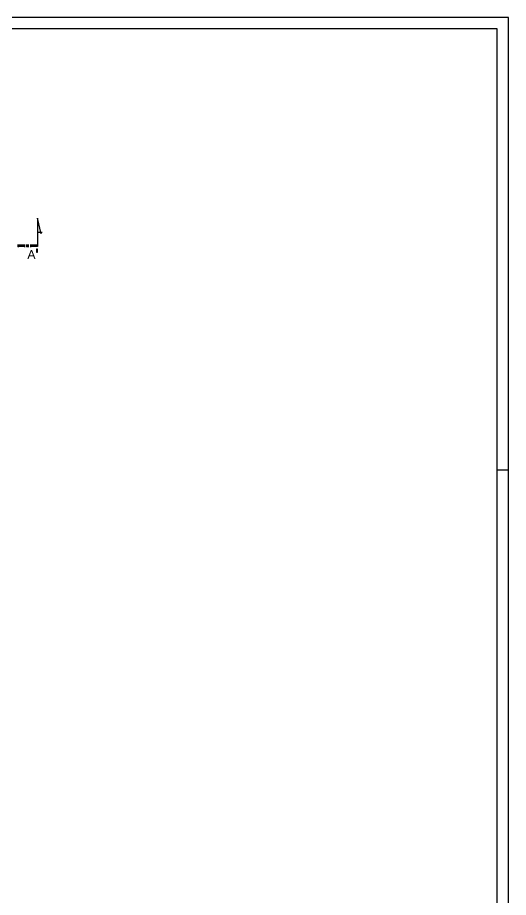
# Model space of a CAD drawing. Extents: x 4511820 to 5180432, y -1526536 to -944957.
# Drawn here: x 5043479 to 5054537, y -1482823 to -1463019 of the extents above; entities that cross this region are included whole.
import ezdxf

# ---------------------------------------------------------------- set-up
doc = ezdxf.new("R2010")
doc.units = 0
doc.header["$MEASUREMENT"] = 0
doc.layers.add('TENKÁ', color=7, linetype='CONTINUOUS')
doc.styles.add('styl1', font='arial.ttf')

msp = doc.modelspace()

# ---------------------------------------------------------------- hatches: boundary and pattern name
at = {"layer": 'TENKÁ'}
h = msp.add_hatch(color=256, dxfattribs=at)
h.dxf.hatch_style = 1
h.paths.add_polyline_path([(5043492.428, -1468169.434), (5043633.553, -1468169.434), (5043633.553, -1468143.559), (5043492.428, -1468143.559)])
h = msp.add_hatch(color=256, dxfattribs=at)
h.dxf.hatch_style = 1
h.paths.add_polyline_path([(5043718.678, -1468169.434), (5043718.678, -1468143.559), (5043688.428, -1468143.559), (5043688.428, -1468169.434)])
h = msp.add_hatch(color=256, dxfattribs=at)
h.dxf.hatch_style = 1
h.paths.add_polyline_path([(5043773.553, -1468169.434), (5043927.178, -1468169.434), (5043927.178, -1468143.559), (5043773.553, -1468143.559)])
h = msp.add_hatch(color=256, dxfattribs=at)
h.dxf.hatch_style = 1
h.paths.add_polyline_path([(5043907.803, -1468234.309), (5043907.803, -1468297.934), (5043931.428, -1468297.934), (5043931.428, -1468234.309)])

# ---------------------------------------------------------------- linework, layer by layer
at = {"layer": 'TENKÁ', "color": 7}
for p, q in [((5054537, -1463018.96), (4977914.533, -1463018.96)), ((5054537, -1502898.728), (5054537, -1463018.96)), ((5054287, -1463268.96), (4978164.533, -1463268.96)), ((5054287, -1502648.728), (5054287, -1463268.96))]:
    msp.add_line(p, q, dxfattribs=at)
at = {"layer": 'TENKÁ'}
for p, q in [((5043927.178, -1467534.434), (5043927.178, -1468169.434)), ((5044010.303, -1467883.059), (5043927.178, -1467534.434)), ((5043927.178, -1467851.934), (5044030.428, -1467851.934)), ((5043646.053, -1468143.559), (5043479.928, -1468143.559)), ((5043646.053, -1468169.434), (5043479.928, -1468169.434)), ((5043492.428, -1468127.309), (5043492.428, -1468184.309)), ((5043633.553, -1468127.309), (5043633.553, -1468184.309)), ((5043731.178, -1468143.559), (5043675.928, -1468143.559)), ((5043731.178, -1468169.434), (5043675.928, -1468169.434)), ((5043688.428, -1468127.309), (5043688.428, -1468184.309)), ((5043718.678, -1468127.309), (5043718.678, -1468184.309)), ((5043927.178, -1468143.559), (5043761.053, -1468143.559)), ((5043927.178, -1468169.434), (5043761.053, -1468169.434)), ((5043773.553, -1468127.309), (5043773.553, -1468184.309))]:
    msp.add_line(p, q, dxfattribs=at)
at = {"layer": 'TENKÁ', "ltscale": 0.25}
msp.add_line((5054287, -1473198.728), (5054537, -1473198.728), dxfattribs=at)
at = {"layer": 'TENKÁ'}
msp.add_lwpolyline([(5043931.428, -1468234.309), (5043907.803, -1468234.309), (5043907.803, -1468297.934), (5043931.428, -1468297.934)], close=True, dxfattribs=at)

# ---------------------------------------------------------------- texts
at = {"layer": 'TENKÁ', "ltscale": 0.25, "style": 'styl1'}
msp.add_text('A', height=200, dxfattribs=at).set_placement((5043697.942, -1468452.751))

doc.saveas('drawing.dxf')
